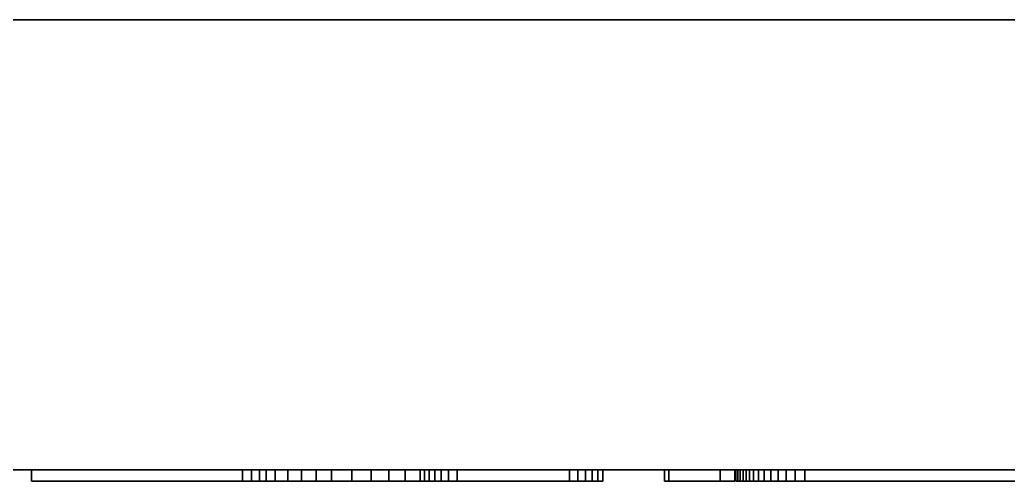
# Model space of a CAD drawing. Header units: millimetres. Extents: x -148 to 148, y -105 to 105.
# Drawn here: x -42.928 to -38.537, y 46.877 to 48.927 of the extents above; entities that cross this region are included whole.
import ezdxf

# ---------------------------------------------------------------- set-up
doc = ezdxf.new("R2010")
doc.units = ezdxf.units.MM
doc.layers.add('粗实线层', color=7, linetype='Continuous', lineweight=35)

msp = doc.modelspace()

# ---------------------------------------------------------------- linework, layer by layer
at = {"layer": '粗实线层', "color": 7, "lineweight": 35, "ltscale": 0.375}
for p, q in [((-30.4461, 48.927), (-45.4461, 48.927)), ((-30.4461, 46.927), (-45.4461, 46.927))]:
    msp.add_line(p, q, dxfattribs=at)
at = {"layer": '粗实线层', "color": 7, "lineweight": 35, "ltscale": 0.00125}
for p, q in [((-42.8755, 46.927), (-42.8755, 46.8771)), ((-41.9381, 46.927), (-41.9381, 46.8771)), ((-41.8982, 46.927), (-41.8982, 46.8771)), ((-41.863, 46.927), (-41.863, 46.8771)), ((-41.8328, 46.927), (-41.8328, 46.8771)), ((-41.7928, 46.927), (-41.7928, 46.8771)), ((-41.7363, 46.927), (-41.7363, 46.8771)), ((-41.6759, 46.927), (-41.6759, 46.8771)), ((-41.6115, 46.927), (-41.6115, 46.8771)), ((-41.5432, 46.927), (-41.5432, 46.8771)), ((-41.452, 46.927), (-41.452, 46.8771)), ((-41.367, 46.927), (-41.367, 46.8771)), ((-41.2881, 46.927), (-41.2881, 46.8771)), ((-41.2154, 46.927), (-41.2154, 46.8771)), ((-41.1488, 46.927), (-41.1488, 46.8771)), ((-41.13, 46.927), (-41.13, 46.8771)), ((-41.1094, 46.927), (-41.1094, 46.8771)), ((-41.0846, 46.927), (-41.0846, 46.8771)), ((-41.0556, 46.927), (-41.0556, 46.8771)), ((-41.0225, 46.927), (-41.0225, 46.8771)), ((-40.9852, 46.927), (-40.9852, 46.8771)), ((-40.486, 46.927), (-40.486, 46.8771)), ((-40.4483, 46.927), (-40.4483, 46.8771)), ((-40.4147, 46.927), (-40.4147, 46.8771)), ((-40.3851, 46.927), (-40.3851, 46.8771)), ((-40.3597, 46.927), (-40.3597, 46.8771)), ((-40.3383, 46.927), (-40.3383, 46.8771)), ((-40.0641, 46.927), (-40.0641, 46.8771)), ((-40.0448, 46.927), (-40.0448, 46.8771)), ((-39.817, 46.927), (-39.817, 46.8771)), ((-39.7513, 46.927), (-39.7513, 46.8771)), ((-39.7465, 46.927), (-39.7465, 46.8771)), ((-39.7376, 46.927), (-39.7376, 46.8771)), ((-39.7271, 46.927), (-39.7271, 46.8771)), ((-39.7149, 46.927), (-39.7149, 46.8771)), ((-39.7011, 46.927), (-39.7011, 46.8771)), ((-39.6857, 46.927), (-39.6857, 46.8771)), ((-39.6677, 46.927), (-39.6677, 46.8771)), ((-39.646, 46.927), (-39.646, 46.8771)), ((-39.6207, 46.927), (-39.6207, 46.8771)), ((-39.5918, 46.927), (-39.5918, 46.8771)), ((-39.5592, 46.927), (-39.5592, 46.8771)), ((-39.523, 46.927), (-39.523, 46.8771)), ((-39.4832, 46.927), (-39.4832, 46.8771)), ((-39.4398, 46.927), (-39.4398, 46.8771)), ((-40.6238, 46.8771), (-40.5738, 46.8771))]:
    msp.add_line(p, q, dxfattribs=at)
at = {"layer": '粗实线层', "color": 7, "lineweight": 35, "ltscale": 0.001277}
msp.add_line((-42.8755, 46.8771), (-42.8244, 46.8771), dxfattribs=at)
at = {"layer": '粗实线层', "color": 7, "lineweight": 35, "ltscale": 0.001283}
msp.add_line((-42.8244, 46.8771), (-42.7731, 46.8771), dxfattribs=at)
at = {"layer": '粗实线层', "color": 7, "lineweight": 35, "ltscale": 0.001289}
msp.add_line((-42.7731, 46.8771), (-42.7215, 46.8771), dxfattribs=at)
at = {"layer": '粗实线层', "color": 7, "lineweight": 35, "ltscale": 0.001295}
msp.add_line((-42.7215, 46.8771), (-42.6697, 46.8771), dxfattribs=at)
at = {"layer": '粗实线层', "color": 7, "lineweight": 35, "ltscale": 0.0013}
msp.add_line((-42.6697, 46.8771), (-42.6177, 46.8771), dxfattribs=at)
at = {"layer": '粗实线层', "color": 7, "lineweight": 35, "ltscale": 0.001306}
msp.add_line((-42.6177, 46.8771), (-42.5655, 46.8771), dxfattribs=at)
at = {"layer": '粗实线层', "color": 7, "lineweight": 35, "ltscale": 0.001312}
msp.add_line((-42.5655, 46.8771), (-42.513, 46.8771), dxfattribs=at)
at = {"layer": '粗实线层', "color": 7, "lineweight": 35, "ltscale": 0.001318}
msp.add_line((-42.513, 46.8771), (-42.4603, 46.8771), dxfattribs=at)
at = {"layer": '粗实线层', "color": 7, "lineweight": 35, "ltscale": 0.001324}
msp.add_line((-42.4603, 46.8771), (-42.4073, 46.8771), dxfattribs=at)
at = {"layer": '粗实线层', "color": 7, "lineweight": 35, "ltscale": 0.001329}
msp.add_line((-42.4073, 46.8771), (-42.3541, 46.8771), dxfattribs=at)
at = {"layer": '粗实线层', "color": 7, "lineweight": 35, "ltscale": 0.001851}
msp.add_line((-42.3541, 46.8771), (-42.2801, 46.8771), dxfattribs=at)
at = {"layer": '粗实线层', "color": 7, "lineweight": 35, "ltscale": 0.001729}
msp.add_line((-42.2801, 46.8771), (-42.2109, 46.8771), dxfattribs=at)
at = {"layer": '粗实线层', "color": 7, "lineweight": 35, "ltscale": 0.001607}
msp.add_line((-42.2109, 46.8771), (-42.1467, 46.8771), dxfattribs=at)
at = {"layer": '粗实线层', "color": 7, "lineweight": 35, "ltscale": 0.001486}
msp.add_line((-42.1467, 46.8771), (-42.0872, 46.8771), dxfattribs=at)
at = {"layer": '粗实线层', "color": 7, "lineweight": 35, "ltscale": 0.001364}
msp.add_line((-42.0872, 46.8771), (-42.0327, 46.8771), dxfattribs=at)
at = {"layer": '粗实线层', "color": 7, "lineweight": 35, "ltscale": 0.001243}
msp.add_line((-42.0327, 46.8771), (-41.983, 46.8771), dxfattribs=at)
at = {"layer": '粗实线层', "color": 7, "lineweight": 35, "ltscale": 0.001121}
msp.add_line((-41.983, 46.8771), (-41.9381, 46.8771), dxfattribs=at)
at = {"layer": '粗实线层', "color": 7, "lineweight": 35, "ltscale": 0.00099926}
msp.add_line((-41.9381, 46.8771), (-41.8982, 46.8771), dxfattribs=at)
at = {"layer": '粗实线层', "color": 7, "lineweight": 35, "ltscale": 0.000877571}
msp.add_line((-41.8982, 46.8771), (-41.863, 46.8771), dxfattribs=at)
at = {"layer": '粗实线层', "color": 7, "lineweight": 35, "ltscale": 0.000756073}
msp.add_line((-41.863, 46.8771), (-41.8328, 46.8771), dxfattribs=at)
at = {"layer": '粗实线层', "color": 7, "lineweight": 35, "ltscale": 0.001}
msp.add_line((-41.8328, 46.8771), (-41.7928, 46.8771), dxfattribs=at)
at = {"layer": '粗实线层', "color": 7, "lineweight": 35, "ltscale": 0.001412}
msp.add_line((-41.7928, 46.8771), (-41.7363, 46.8771), dxfattribs=at)
at = {"layer": '粗实线层', "color": 7, "lineweight": 35, "ltscale": 0.001511}
msp.add_line((-41.7363, 46.8771), (-41.6759, 46.8771), dxfattribs=at)
at = {"layer": '粗实线层', "color": 7, "lineweight": 35, "ltscale": 0.001609}
msp.add_line((-41.6759, 46.8771), (-41.6115, 46.8771), dxfattribs=at)
at = {"layer": '粗实线层', "color": 7, "lineweight": 35, "ltscale": 0.001708}
msp.add_line((-41.6115, 46.8771), (-41.5432, 46.8771), dxfattribs=at)
at = {"layer": '粗实线层', "color": 7, "lineweight": 35, "ltscale": 0.002279}
msp.add_line((-41.5432, 46.8771), (-41.452, 46.8771), dxfattribs=at)
at = {"layer": '粗实线层', "color": 7, "lineweight": 35, "ltscale": 0.002125}
msp.add_line((-41.452, 46.8771), (-41.367, 46.8771), dxfattribs=at)
at = {"layer": '粗实线层', "color": 7, "lineweight": 35, "ltscale": 0.001972}
msp.add_line((-41.367, 46.8771), (-41.2881, 46.8771), dxfattribs=at)
at = {"layer": '粗实线层', "color": 7, "lineweight": 35, "ltscale": 0.001818}
msp.add_line((-41.2881, 46.8771), (-41.2154, 46.8771), dxfattribs=at)
at = {"layer": '粗实线层', "color": 7, "lineweight": 35, "ltscale": 0.001665}
msp.add_line((-41.2154, 46.8771), (-41.1488, 46.8771), dxfattribs=at)
at = {"layer": '粗实线层', "color": 7, "lineweight": 35, "ltscale": 0.000470734}
msp.add_line((-41.1488, 46.8771), (-41.13, 46.8771), dxfattribs=at)
at = {"layer": '粗实线层', "color": 7, "lineweight": 35, "ltscale": 0.000515556}
msp.add_line((-41.13, 46.8771), (-41.1094, 46.8771), dxfattribs=at)
at = {"layer": '粗实线层', "color": 7, "lineweight": 35, "ltscale": 0.000619698}
msp.add_line((-41.1094, 46.8771), (-41.0846, 46.8771), dxfattribs=at)
at = {"layer": '粗实线层', "color": 7, "lineweight": 35, "ltscale": 0.00072422}
msp.add_line((-41.0846, 46.8771), (-41.0556, 46.8771), dxfattribs=at)
at = {"layer": '粗实线层', "color": 7, "lineweight": 35, "ltscale": 0.000828171}
msp.add_line((-41.0556, 46.8771), (-41.0225, 46.8771), dxfattribs=at)
at = {"layer": '粗实线层', "color": 7, "lineweight": 35, "ltscale": 0.000932884}
msp.add_line((-41.0225, 46.8771), (-40.9852, 46.8771), dxfattribs=at)
at = {"layer": '粗实线层', "color": 7, "lineweight": 35, "ltscale": 0.001037}
msp.add_line((-40.9852, 46.8771), (-40.9437, 46.8771), dxfattribs=at)
at = {"layer": '粗实线层', "color": 7, "lineweight": 35, "ltscale": 0.001141}
msp.add_line((-40.9437, 46.8771), (-40.898, 46.8771), dxfattribs=at)
at = {"layer": '粗实线层', "color": 7, "lineweight": 35, "ltscale": 0.001245}
msp.add_line((-40.898, 46.8771), (-40.8482, 46.8771), dxfattribs=at)
at = {"layer": '粗实线层', "color": 7, "lineweight": 35, "ltscale": 0.00135}
msp.add_line((-40.8482, 46.8771), (-40.7942, 46.8771), dxfattribs=at)
at = {"layer": '粗实线层', "color": 7, "lineweight": 35, "ltscale": 0.001454}
msp.add_line((-40.7942, 46.8771), (-40.7361, 46.8771), dxfattribs=at)
at = {"layer": '粗实线层', "color": 7, "lineweight": 35, "ltscale": 0.001455}
msp.add_line((-40.7361, 46.8771), (-40.6779, 46.8771), dxfattribs=at)
at = {"layer": '粗实线层', "color": 7, "lineweight": 35, "ltscale": 0.001353}
msp.add_line((-40.6779, 46.8771), (-40.6238, 46.8771), dxfattribs=at)
at = {"layer": '粗实线层', "color": 7, "lineweight": 35, "ltscale": 0.001148}
msp.add_line((-40.5738, 46.8771), (-40.5279, 46.8771), dxfattribs=at)
at = {"layer": '粗实线层', "color": 7, "lineweight": 35, "ltscale": 0.001046}
msp.add_line((-40.5279, 46.8771), (-40.486, 46.8771), dxfattribs=at)
at = {"layer": '粗实线层', "color": 7, "lineweight": 35, "ltscale": 0.000943184}
msp.add_line((-40.486, 46.8771), (-40.4483, 46.8771), dxfattribs=at)
at = {"layer": '粗实线层', "color": 7, "lineweight": 35, "ltscale": 0.000840759}
msp.add_line((-40.4483, 46.8771), (-40.4147, 46.8771), dxfattribs=at)
at = {"layer": '粗实线层', "color": 7, "lineweight": 35, "ltscale": 0.000738716}
msp.add_line((-40.4147, 46.8771), (-40.3851, 46.8771), dxfattribs=at)
at = {"layer": '粗实线层', "color": 7, "lineweight": 35, "ltscale": 0.000636292}
msp.add_line((-40.3851, 46.8771), (-40.3597, 46.8771), dxfattribs=at)
at = {"layer": '粗实线层', "color": 7, "lineweight": 35, "ltscale": 0.000533676}
msp.add_line((-40.3597, 46.8771), (-40.3383, 46.8771), dxfattribs=at)
at = {"layer": '粗实线层', "color": 7, "lineweight": 35, "ltscale": 0.000482368}
msp.add_line((-40.0641, 46.8771), (-40.0448, 46.8771), dxfattribs=at)
at = {"layer": '粗实线层', "color": 7, "lineweight": 35, "ltscale": 0.005696}
msp.add_line((-40.0448, 46.8771), (-39.817, 46.8771), dxfattribs=at)
at = {"layer": '粗实线层', "color": 7, "lineweight": 35, "ltscale": 0.001641}
msp.add_line((-39.817, 46.8771), (-39.7513, 46.8771), dxfattribs=at)
at = {"layer": '粗实线层', "color": 7, "lineweight": 35, "ltscale": 0.000223351}
msp.add_line((-39.7465, 46.8771), (-39.7376, 46.8771), dxfattribs=at)
at = {"layer": '粗实线层', "color": 7, "lineweight": 35, "ltscale": 0.000263405}
msp.add_line((-39.7376, 46.8771), (-39.7271, 46.8771), dxfattribs=at)
at = {"layer": '粗实线层', "color": 7, "lineweight": 35, "ltscale": 0.000304222}
msp.add_line((-39.7271, 46.8771), (-39.7149, 46.8771), dxfattribs=at)
at = {"layer": '粗实线层', "color": 7, "lineweight": 35, "ltscale": 0.000344658}
msp.add_line((-39.7149, 46.8771), (-39.7011, 46.8771), dxfattribs=at)
at = {"layer": '粗实线层', "color": 7, "lineweight": 35, "ltscale": 0.000385094}
msp.add_line((-39.7011, 46.8771), (-39.6857, 46.8771), dxfattribs=at)
at = {"layer": '粗实线层', "color": 7, "lineweight": 35, "ltscale": 0.000450897}
msp.add_line((-39.6857, 46.8771), (-39.6677, 46.8771), dxfattribs=at)
at = {"layer": '粗实线层', "color": 7, "lineweight": 35, "ltscale": 0.000541687}
msp.add_line((-39.6677, 46.8771), (-39.646, 46.8771), dxfattribs=at)
at = {"layer": '粗实线层', "color": 7, "lineweight": 35, "ltscale": 0.000632286}
msp.add_line((-39.646, 46.8771), (-39.6207, 46.8771), dxfattribs=at)
at = {"layer": '粗实线层', "color": 7, "lineweight": 35, "ltscale": 0.000723076}
msp.add_line((-39.6207, 46.8771), (-39.5918, 46.8771), dxfattribs=at)
at = {"layer": '粗实线层', "color": 7, "lineweight": 35, "ltscale": 0.000813866}
msp.add_line((-39.5918, 46.8771), (-39.5592, 46.8771), dxfattribs=at)
at = {"layer": '粗实线层', "color": 7, "lineweight": 35, "ltscale": 0.000904465}
msp.add_line((-39.5592, 46.8771), (-39.523, 46.8771), dxfattribs=at)
at = {"layer": '粗实线层', "color": 7, "lineweight": 35, "ltscale": 0.000995445}
msp.add_line((-39.523, 46.8771), (-39.4832, 46.8771), dxfattribs=at)
at = {"layer": '粗实线层', "color": 7, "lineweight": 35, "ltscale": 0.001086}
msp.add_line((-39.4832, 46.8771), (-39.4398, 46.8771), dxfattribs=at)
at = {"layer": '粗实线层', "color": 7, "lineweight": 35, "ltscale": 0.001177}
msp.add_line((-39.4398, 46.8771), (-39.3927, 46.8771), dxfattribs=at)
at = {"layer": '粗实线层', "color": 7, "lineweight": 35, "ltscale": 0.001267}
msp.add_line((-39.3927, 46.8771), (-39.342, 46.8771), dxfattribs=at)
at = {"layer": '粗实线层', "color": 7, "lineweight": 35, "ltscale": 0.034466}
msp.add_line((-39.342, 46.8771), (-37.9634, 46.8771), dxfattribs=at)

doc.saveas('drawing.dxf')
